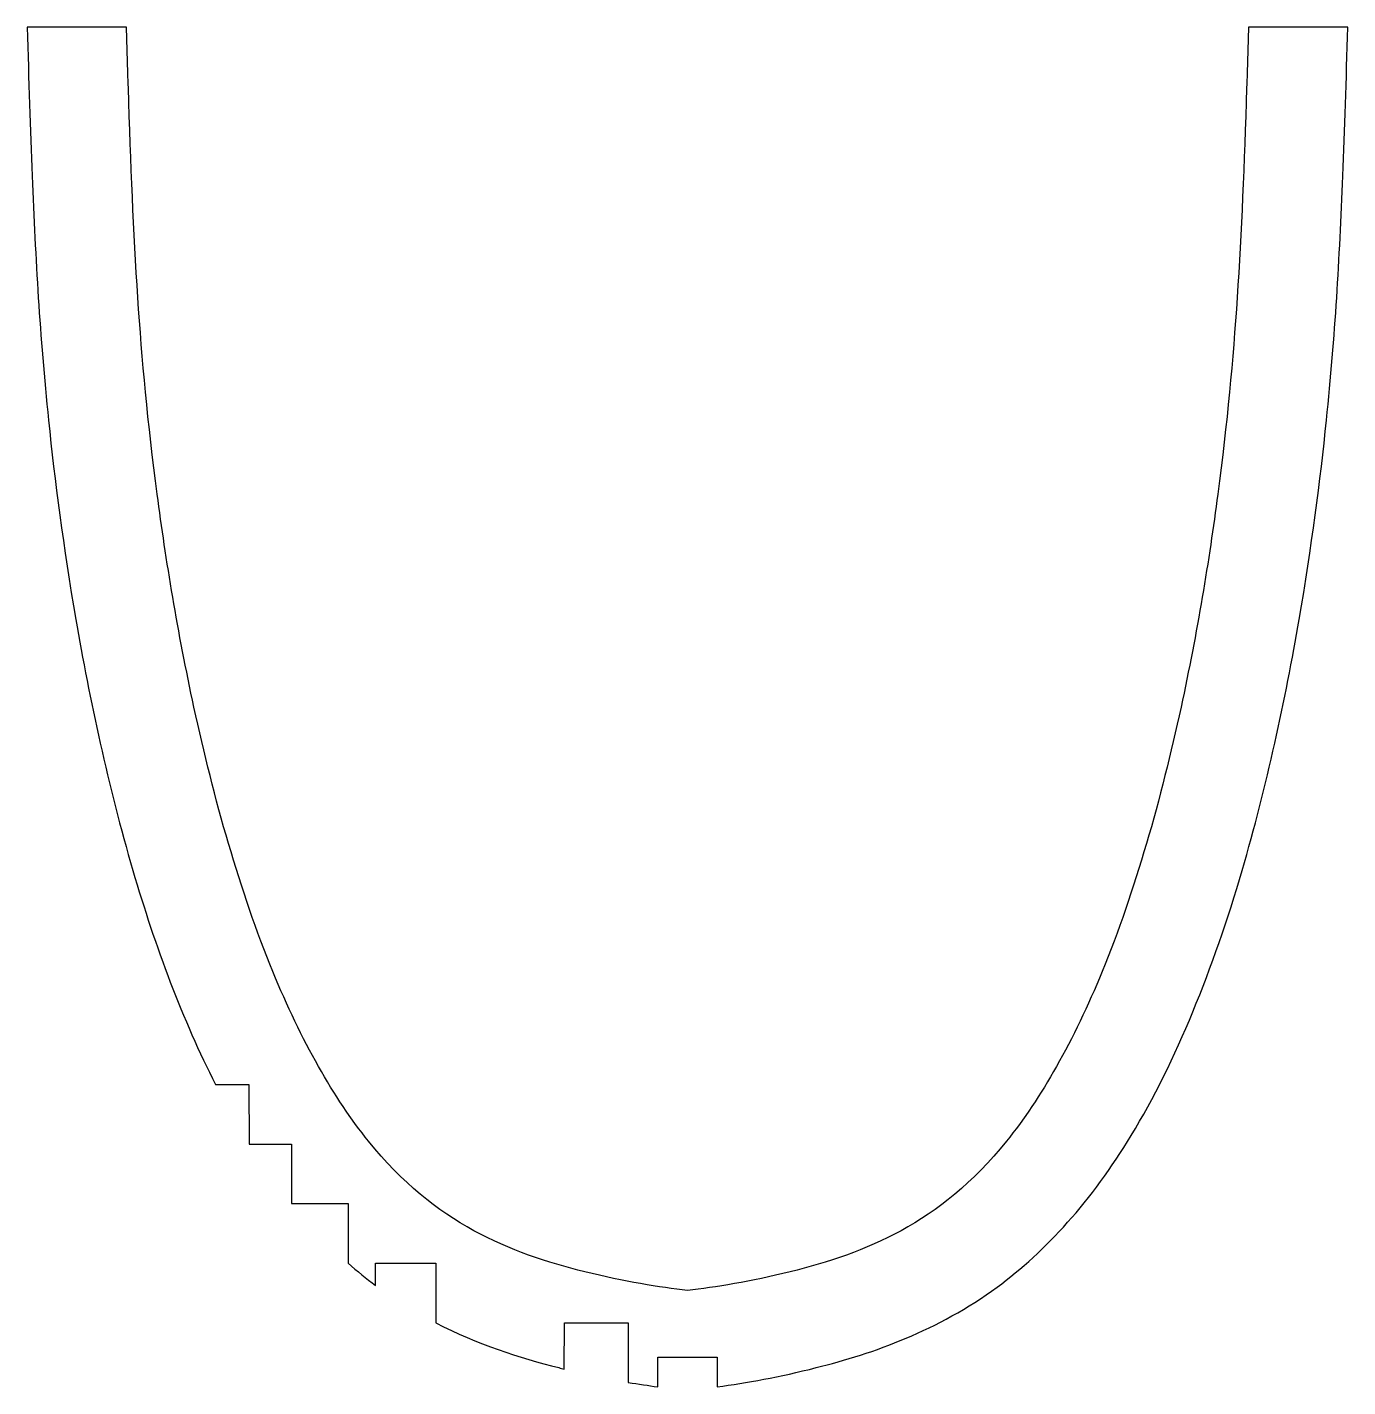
# Model space of a CAD drawing. Header units: millimetres. Extents: x -33.3 to 33.3, y 8 to 76.5.
import ezdxf

# ---------------------------------------------------------------- set-up
doc = ezdxf.new("R2010")
doc.units = ezdxf.units.MM
doc.layers.get('0').update_dxf_attribs({"linetype": 'CONTINUOUS'})

msp = doc.modelspace()

# ---------------------------------------------------------------- linework, layer by layer
for p, q in [((-28.25, 76.472), (-33.252, 76.472)), ((33.252, 76.472), (28.25, 76.472)), ((-23.774, 23.231), (-22.083, 23.231)), ((-22.083, 23.231), (-22.082, 20.23)), ((-22.082, 20.23), (-19.945, 20.23)), ((-19.945, 20.23), (-19.944, 17.23)), ((-19.944, 17.23), (-17.087, 17.23)), ((-17.087, 17.23), (-17.086, 14.229)), ((-15.71, 13.111), (-15.707, 14.229)), ((-15.707, 14.229), (-12.681, 14.229)), ((-12.681, 14.229), (-12.679, 11.229)), ((-6.203, 8.898), (-6.197, 11.229)), ((-6.197, 11.229), (-2.988, 11.229)), ((-2.988, 11.229), (-2.981, 8.228)), ((-1.5, 8.004), (-1.5, 9.496)), ((-1.5, 9.496), (1.5, 9.496)), ((1.5, 9.496), (1.5, 8.004))]:
    msp.add_line(p, q)
for points, knots in [([(-33.252, 76.472), (-33.176, 73.787), (-33.097, 71.316), (-33.003, 68.988), (-32.832, 64.736), (-32.618, 60.967), (-32.178, 56.689), (-31.865, 53.64), (-31.432, 50.299), (-30.802, 46.649), (-30.109, 42.628), (-29.175, 38.254), (-27.931, 34.011), (-26.802, 30.159), (-25.413, 26.452), (-23.774, 23.231)], [-0.8870914, -0.8870914, -0.8870914, -0.8870914, -0.8134813, -0.8134813, -0.8134813, -0.6789986, -0.6789986, -0.6789986, -0.5831378, -0.5831378, -0.5831378, -0.4775496, -0.4775496, -0.4775496, -0.3817125, -0.3817125, -0.3817125, -0.3817125]), ([(0, 12.861), (-1.373, 13.008), (-3.209, 13.306), (-5.166, 13.792), (-7.051, 14.26), (-8.981, 14.899), (-10.752, 15.862), (-12.611, 16.874), (-14.356, 18.259), (-16.066, 20.376), (-17.795, 22.517), (-19.454, 25.432), (-20.882, 28.914), (-22.529, 32.929), (-23.861, 37.65), (-24.853, 42.23), (-25.672, 46.008), (-26.269, 49.661), (-26.704, 52.95), (-27.183, 56.562), (-27.472, 59.727), (-27.68, 62.86), (-27.9, 66.176), (-28.034, 69.54), (-28.158, 73.424), (-28.19, 74.409), (-28.22, 75.424), (-28.25, 76.472)], [0.0136943, 0.0136943, 0.0136943, 0.0136943, 0.1147153, 0.1147153, 0.1147153, 0.2120295, 0.2120295, 0.2120295, 0.3141993, 0.3141993, 0.3141993, 0.4175023, 0.4175023, 0.4175023, 0.5365862, 0.5365862, 0.5365862, 0.6348118, 0.6348118, 0.6348118, 0.742683, 0.742683, 0.742683, 0.8568454, 0.8568454, 0.8568454, 0.8857859, 0.8857859, 0.8857859, 0.8857859]), ([(28.25, 76.472), (28.22, 75.424), (28.19, 74.409), (28.158, 73.424), (28.034, 69.54), (27.9, 66.176), (27.68, 62.86), (27.472, 59.727), (27.183, 56.562), (26.704, 52.95), (26.269, 49.661), (25.672, 46.008), (24.853, 42.23), (23.861, 37.65), (22.529, 32.929), (20.882, 28.914), (19.454, 25.432), (17.795, 22.517), (16.066, 20.376), (14.356, 18.259), (12.611, 16.874), (10.752, 15.862), (8.981, 14.899), (7.051, 14.26), (5.166, 13.792), (3.209, 13.306), (1.373, 13.008), (0, 12.861)], [-0.8857859, -0.8857859, -0.8857859, -0.8857859, -0.8568454, -0.8568454, -0.8568454, -0.742683, -0.742683, -0.742683, -0.6348118, -0.6348118, -0.6348118, -0.5365862, -0.5365862, -0.5365862, -0.4175023, -0.4175023, -0.4175023, -0.3141993, -0.3141993, -0.3141993, -0.2120295, -0.2120295, -0.2120295, -0.1147153, -0.1147153, -0.1147153, -0.0136943, -0.0136943, -0.0136943, -0.0136943]), ([(1.5, 8.004), (2.955, 8.196), (4.638, 8.504), (6.483, 8.968), (9.377, 9.695), (12.61, 10.836), (15.595, 13.026), (18.05, 14.828), (20.352, 17.374), (22.348, 20.661), (24.619, 24.4), (26.488, 29.087), (27.931, 34.011), (29.175, 38.254), (30.109, 42.628), (30.802, 46.649), (31.432, 50.299), (31.865, 53.64), (32.178, 56.689), (32.618, 60.967), (32.832, 64.736), (33.003, 68.988), (33.097, 71.316), (33.176, 73.787), (33.252, 76.472)], [0.0329322, 0.0329322, 0.0329322, 0.0329322, 0.1164092, 0.1164092, 0.1164092, 0.2473184, 0.2473184, 0.2473184, 0.3550334, 0.3550334, 0.3550334, 0.4775496, 0.4775496, 0.4775496, 0.5831378, 0.5831378, 0.5831378, 0.6789986, 0.6789986, 0.6789986, 0.8134813, 0.8134813, 0.8134813, 0.8870914, 0.8870914, 0.8870914, 0.8870914]), ([(-12.679, 11.229), (-10.58, 10.15), (-8.453, 9.463), (-6.483, 8.968), (-6.39, 8.944), (-6.296, 8.921), (-6.203, 8.898)], [-0.20552762, -0.20552762, -0.20552762, -0.20552762, -0.11640921, -0.11640921, -0.11640921, -0.11215942, -0.11215942, -0.11215942, -0.11215942])]:
    msp.add_open_spline(points, degree=3, knots=knots)
for points in [[(-17.086, 14.229), (-16.633, 13.83), (-16.175, 13.457), (-15.71, 13.111)], [(-2.981, 8.228), (-2.465, 8.14), (-1.97, 8.066), (-1.5, 8.004)]]:
    msp.add_open_spline(points, degree=3)

doc.saveas('drawing.dxf')
